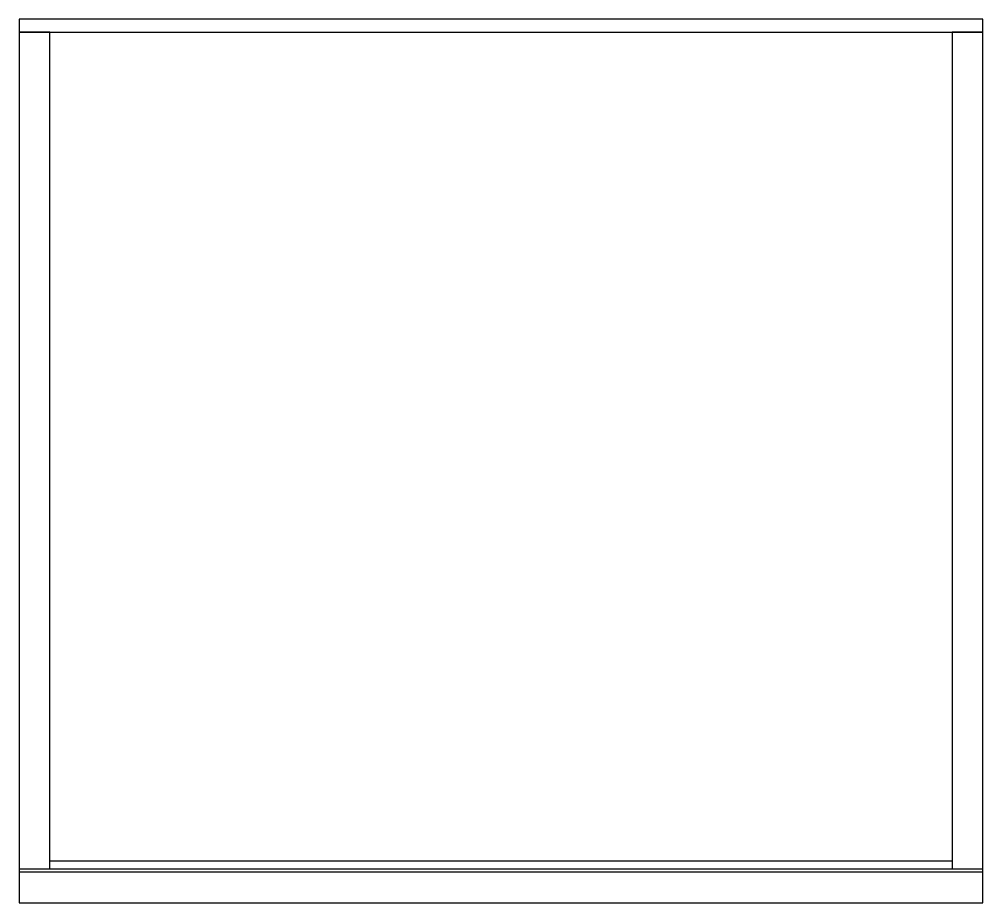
# Model space of a CAD drawing. Header units: metres. Extents: x 0 to 600, y 0 to 550.
import ezdxf

# ---------------------------------------------------------------- set-up
doc = ezdxf.new("R2010")
doc.units = ezdxf.units.M

msp = doc.modelspace()

# ---------------------------------------------------------------- linework, layer by layer
for p, q in [((19.5, 26), (580.5, 26)), ((19, 21), (581, 21))]:
    msp.add_line(p, q)
for points in [[(0, 0), (600, 0), (600, 550), (0, 550)], [(0, 542), (600, 542), (600, 550), (0, 550)], [(0, 21), (19, 21), (19, 542), (0, 542)], [(581, 21), (600, 21), (600, 542), (581, 542)], [(0, 0), (600, 0), (600, 19), (0, 19)]]:
    msp.add_lwpolyline(points, close=True)

doc.saveas('drawing.dxf')
